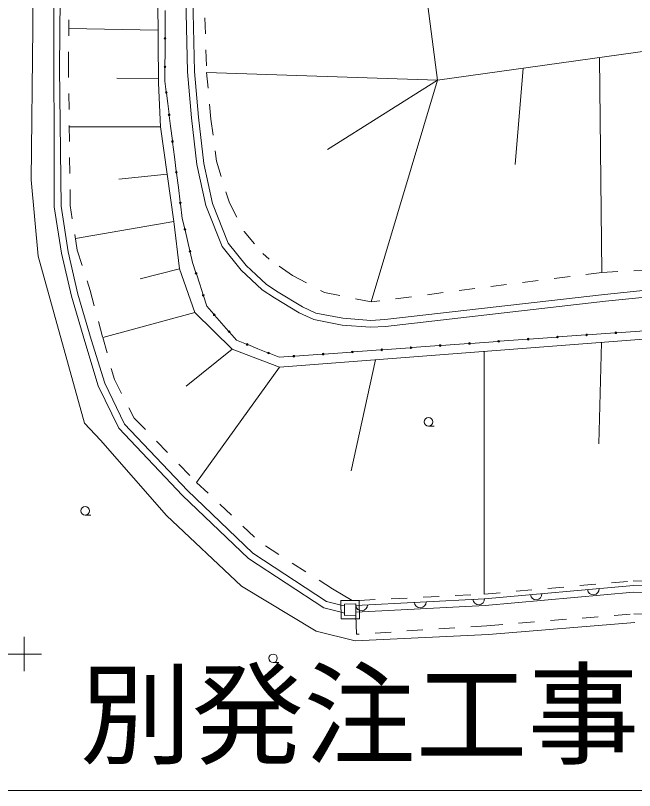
# Model space of a CAD drawing. Units: millimetres, scale not verified. Extents: x -294350 to 464306, y -228900 to 207900.
# Drawn here: x -118962 to -91852, y 50169 to 84099 of the extents above; entities that cross this region are included whole.
import ezdxf
from ezdxf.enums import TextEntityAlignment as Align

# ---------------------------------------------------------------- set-up
doc = ezdxf.new("R2010")
doc.units = ezdxf.units.MM
doc.header["$LTSCALE"] = 700
doc.linetypes.add('USER1', pattern=[2, 1, -1])
doc.linetypes.add('USER2', pattern=[3, 1.5, -1.5])
doc.layers.add('0-0', color=7, linetype='Continuous')
for name, color, linetype, lineweight in [('0-3_D-TTL-LINE', 7, 'Continuous', 13), ('0-5_S-BGD', 8, 'Continuous', 13), ('0-8_最終2案', 1, 'Continuous', 13)]:
    doc.layers.add(name, color=color, linetype=linetype, lineweight=lineweight)
doc.styles.add('ＭＳ ゴシック', font='')
doc.styles.get('ＭＳ ゴシック').set_extended_font_data('MS Gothic')

# ---------------------------------------------------------------- blocks, each defined once
blk = doc.blocks.new('広葉樹林_21')
at = {"layer": '0-5_S-BGD'}
blk.add_line((55233025491, -88824988849), (55233200491, -88824988849), dxfattribs=at)
blk.add_circle((55233025491, -88824857599), 131250, dxfattribs=at)
blk = doc.blocks.new('広葉樹林_22')
at = {"layer": '0-5_S-BGD'}
blk.add_line((55238785444, -88829510102), (55238960444, -88829510102), dxfattribs=at)
blk.add_circle((55238785444, -88829378852), 131250, dxfattribs=at)
blk = doc.blocks.new('広葉樹林_23')
at = {"layer": '0-5_S-BGD'}
blk.add_line((55243554438, -88822263710), (55243729438, -88822263710), dxfattribs=at)
blk.add_circle((55243554438, -88822132460), 131250, dxfattribs=at)

msp = doc.modelspace()

# ---------------------------------------------------------------- linework, layer by layer
at = {"layer": '0-3_D-TTL-LINE'}
for p, q in [((-118576.5, 56894.8), (-118576.5, 55394.8)), ((-119326.5, 56144.8), (-117826.5, 56144.8))]:
    msp.add_line(p, q, dxfattribs=at)
at = {"layer": '0-5_S-BGD'}
for p, q in [((-112801.6, 91242.8), (-112696.6, 81134.8)), ((-111595.9, 89644.4), (-111428.3, 81626.3)), ((-111295.6, 89630.8), (-111128.6, 81642.8)), ((-100479.6, 81267.8), (-101480.6, 88973.8)), ((-117286.6, 87832), (-117264.5, 75723.9)), ((-116986.6, 87830.8), (-117039.6, 81801.8)), ((-118216.6, 87163.8), (-118205.6, 83557.8)), ((-112407.7, 84311.7), (-112409.6, 83722)), ((-118270.6, 76897.8), (-118205.6, 83557.8)), ((-112720.7, 83454.8), (-116624.4, 83523.3)), ((-112411.5, 83132.4), (-112409.6, 83722)), ((-86304.6, 83239.8), (-100479.6, 81267.8)), ((-112411.7, 83061.6), (-112413.6, 82471.9)), ((-112415.5, 81882.2), (-112413.6, 82471.9)), ((-93392.1, 82253.8), (-93286.6, 72848.8)), ((-116964.6, 75747.8), (-117039.6, 81801.8)), ((-112415.7, 81811.5), (-112417.6, 81221.8)), ((-96723, 81790.4), (-97082.9, 77580.6)), ((-111428.3, 81626.3), (-111248.1, 79615.5)), ((-111128.6, 81642.8), (-110949.6, 79645.8)), ((-100479.6, 81267.8), (-110594.6, 81607.8)), ((-112698.5, 81319.4), (-114530, 81351.6)), ((-112696.6, 81134.8), (-112607.6, 79217.8)), ((-112360, 80759.3), (-112417.6, 81221.8)), ((-100479.6, 81267.8), (-105298.2, 78227.2)), ((-100479.6, 81267.8), (-103386.6, 71562.8)), ((-112353.1, 80703.8), (-112295.6, 80241.3)), ((-112238, 79778.8), (-112295.6, 80241.3)), ((-112231.1, 79723.3), (-112173.6, 79260.8)), ((-111248.1, 79615.5), (-111016, 77574)), ((-110949.6, 79645.8), (-110719.6, 77622.8)), ((-112607.6, 79217.8), (-116607.7, 79231.9)), ((-112607.6, 79217.8), (-112029.6, 75074.8)), ((-112092.4, 78624.9), (-112173.6, 79260.8)), ((-112082.7, 78548.6), (-112001.6, 77912.8)), ((-111920.4, 77276.9), (-112001.6, 77912.8)), ((-111016, 77574), (-110627.5, 75781.8)), ((-110719.6, 77622.8), (-110339.6, 75869.8)), ((-112318.6, 77146.3), (-114432.1, 76934.6)), ((-111910.7, 77200.6), (-111829.6, 76564.8)), ((-118270.6, 76897.8), (-117975.6, 73566.8)), ((-111748.4, 75928.9), (-111829.6, 76564.8)), ((-117264.5, 75723.9), (-116944.3, 73700.9)), ((-116964.6, 75747.8), (-116649.6, 73757.8)), ((-111738.7, 75852.6), (-111657.6, 75216.8)), ((-110627.5, 75781.8), (-109909.8, 73985.6)), ((-110339.6, 75869.8), (-109647.6, 74137.8)), ((-112029.6, 75074.8), (-116336.8, 74340.2)), ((-112029.6, 75074.8), (-111782.6, 73011.8)), ((-111551, 74762.3), (-111657.6, 75216.8)), ((-111538.2, 74707.8), (-111431.6, 74253.3)), ((-111325, 73798.8), (-111431.6, 74253.3)), ((-109909.8, 73985.6), (-109082.5, 72944.3)), ((-109647.6, 74137.8), (-108862.6, 73149.8)), ((-116515, 71818), (-116944.3, 73700.9)), ((-116224.6, 71893.8), (-116649.6, 73757.8)), ((-111312.2, 73744.3), (-111205.6, 73289.8)), ((-115935.6, 66245.8), (-117975.6, 73566.8)), ((-111059.1, 72836.7), (-111205.6, 73289.8)), ((-111782.6, 73011.8), (-113500.7, 72575.5)), ((-111782.6, 73011.8), (-111105.6, 71100.8)), ((-108423.6, 72749.8), (-108862.6, 73149.8)), ((-111041.5, 72782.4), (-110895.1, 72329.3)), ((-108628, 72530.2), (-109082.5, 72944.3)), ((-107974.6, 72322.8), (-108423.6, 72749.8)), ((-110748.6, 71876.2), (-110895.1, 72329.3)), ((-108161.9, 72087), (-108628, 72530.2)), ((-107974.6, 72322.8), (-107464.6, 71986.8)), ((-93127.5, 71587.8), (-84847.1, 72445)), ((-108161.9, 72087), (-107624.1, 71732.6)), ((-107464.6, 71986.8), (-106391.6, 71345.8)), ((-116515, 71818), (-115930.9, 69833.5)), ((-116224.6, 71893.8), (-115643.6, 69919.8)), ((-110731, 71821.9), (-110584.6, 71368.8)), ((-107624.1, 71732.6), (-106532.6, 71080.6)), ((-102779.6, 70786.8), (-93160, 71886)), ((-110277.5, 71019.3), (-110584.6, 71368.8)), ((-106391.6, 71345.8), (-105807.6, 71071.8)), ((-102754.2, 70487.8), (-93127.5, 71587.8)), ((-111105.6, 71100.8), (-115139.6, 69997.8)), ((-111105.6, 71100.8), (-109477.6, 69483.8)), ((-110240.7, 70977.3), (-109933.6, 70627.8)), ((-106532.6, 71080.6), (-105901.2, 70784.4)), ((-105807.6, 71071.8), (-104620.6, 70841.8)), ((-109626.5, 70278.3), (-109933.6, 70627.8)), ((-105901.2, 70784.4), (-104660.3, 70543.9)), ((-104620.6, 70841.8), (-103406.6, 70751.8)), ((-102779.6, 70786.8), (-103406.6, 70751.8)), ((-109589.7, 70236.3), (-109282.6, 69886.8)), ((-104660.3, 70543.9), (-103409.3, 70451.2)), ((-102754.2, 70487.8), (-103409.3, 70451.2)), ((-92630, 70211.9), (-92025.2, 70255.9)), ((-91420.3, 70300), (-92025.2, 70255.9)), ((-115643.6, 69919.8), (-115054.6, 67999.8)), ((-89464.6, 70082.8), (-107395.6, 68702.8)), ((-96549.4, 69926.3), (-97154.3, 69882.2)), ((-96476.9, 69931.6), (-95872, 69975.7)), ((-95267.2, 70019.7), (-95872, 69975.7)), ((-95194.6, 70025), (-94589.7, 70069.1)), ((-93984.9, 70113.2), (-94589.7, 70069.1)), ((-93912.3, 70118.4), (-93307.4, 70162.5)), ((-92702.6, 70206.6), (-93307.4, 70162.5)), ((-115930.9, 69833.5), (-115334.6, 67889.7)), ((-108841.5, 69709.4), (-109282.6, 69886.8)), ((-108788.6, 69688.2), (-108347.6, 69510.8)), ((-101606, 69557.9), (-101001.2, 69601.9)), ((-100396.3, 69646), (-101001.2, 69601.9)), ((-100323.7, 69651.3), (-99718.9, 69695.4)), ((-99114, 69739.4), (-99718.9, 69695.4)), ((-99041.4, 69744.7), (-98436.6, 69788.8)), ((-97831.7, 69832.9), (-98436.6, 69788.8)), ((-97759.1, 69838.2), (-97154.3, 69882.2)), ((-93300.2, 69787.6), (-93418.1, 65349.1)), ((-109477.6, 69483.8), (-111482.5, 67863.9)), ((-109477.6, 69483.8), (-107395.6, 68702.8)), ((-107906.5, 69333.4), (-108347.6, 69510.8)), ((-107853.6, 69312.2), (-107412.6, 69134.8)), ((-106735.1, 69184.2), (-106130.3, 69228.2)), ((-105525.4, 69272.3), (-106130.3, 69228.2)), ((-105452.9, 69277.6), (-104848, 69321.7)), ((-104243.2, 69365.7), (-104848, 69321.7)), ((-104170.6, 69371), (-103565.7, 69415.1)), ((-102960.9, 69459.2), (-103565.7, 69415.1)), ((-102888.3, 69464.4), (-102283.4, 69508.5)), ((-101678.6, 69552.6), (-102283.4, 69508.5)), ((-98430.1, 69392.8), (-98433.3, 58767)), ((-106807.7, 69178.9), (-107412.6, 69134.8)), ((-103197.7, 69025.9), (-104257.7, 64170)), ((-107395.6, 68702.8), (-111037.6, 63659.8)), ((-115334.6, 67889.7), (-114432.3, 66028.1)), ((-115054.6, 67999.8), (-114182.6, 66200.8)), ((-115935.6, 66245.8), (-115237.6, 65509.8)), ((-114182.6, 66200.8), (-111428.6, 63295.8)), ((-114432.3, 66028.1), (-111641.1, 63083.9)), ((-115237.6, 65509.8), (-112354.6, 62210.8)), ((-108566.6, 60564.8), (-111428.6, 63295.8)), ((-108754.1, 60329), (-111641.1, 63083.9)), ((-112354.6, 62210.8), (-109065.6, 59116.8)), ((-108566.6, 60564.8), (-105340.6, 58443.8)), ((-108754.1, 60329), (-105462.5, 58164.9)), ((-109065.6, 59116.8), (-105788.6, 57147.8)), ((-104706.1, 58286.5), (-105340.6, 58443.8)), ((-104703, 57976.7), (-105462.5, 58164.9)), ((-104556.6, 58332.8), (-104056.6, 58337.8)), ((-104556.6, 58332.8), (-104551.6, 57832.8)), ((-104051.6, 57837.8), (-104056.6, 58337.8)), ((-104051.6, 57837.8), (-104551.6, 57832.8)), ((-91843.6, 57517.8), (-98249.6, 57004.8)), ((-104081.6, 56721.8), (-105788.6, 57147.8)), ((-104081.6, 56721.8), (-98249.6, 57004.8))]:
    msp.add_line(p, q, dxfattribs=at)
at = {"layer": '0-5_S-BGD', "linetype": 'USER1'}
for p, q in [((-110844.6, 89587.8), (-110594.6, 81607.8)), ((-110594.6, 81607.8), (-110400.6, 79558.8)), ((-110400.6, 79558.8), (-110153.6, 77722.8)), ((-110153.6, 77722.8), (-109595.6, 75896.8)), ((-109595.6, 75896.8), (-108943.6, 74637.8)), ((-108943.6, 74637.8), (-108133.6, 73684.8)), ((-116254.5, 73820.3), (-115689.6, 72061.8)), ((-108133.6, 73684.8), (-107854.6, 73425.8)), ((-106835.6, 72722.8), (-107854.6, 73425.8)), ((-93286.6, 72848.8), (-86450.6, 73190.8)), ((-106835.6, 72722.8), (-105435.6, 71969.8)), ((-93286.6, 72848.8), (-103386.6, 71562.8)), ((-115689.6, 72061.8), (-115139.6, 69997.8)), ((-103386.6, 71562.8), (-105435.6, 71969.8)), ((-115139.6, 69997.8), (-114631.6, 68169.8)), ((-114631.6, 68169.8), (-113762.6, 66470.8)), ((-113762.6, 66470.8), (-111037.6, 63659.8)), ((-111037.6, 63659.8), (-108243.6, 61030.8)), ((-105075.6, 58991.8), (-108243.6, 61030.8)), ((-98433.3, 58767), (-91906.9, 59347.2)), ((-91906.9, 59347.2), (-89933.4, 59299.3)), ((-103908.1, 58489.3), (-98433.3, 58767)), ((-98323.6, 57378.8), (-91888.6, 57904.8)), ((-91888.6, 57904.8), (-89997.6, 57860.8)), ((-98323.6, 57378.8), (-104034.6, 57008.8))]:
    msp.add_line(p, q, dxfattribs=at)
at = {"layer": '0-5_S-BGD', "linetype": 'USER2'}
for p, q in [((-105075.6, 58991.8), (-104213.7, 58486.2)), ((-104708.1, 58481.3), (-103908.1, 58489.3)), ((-104708.1, 58481.3), (-104700.1, 57681.3)), ((-103900.1, 57689.3), (-103908.1, 58489.3)), ((-104555.7, 58249.3), (-104706.1, 58286.5)), ((-104552.6, 57939.4), (-104703, 57976.7)), ((-103900.1, 57689.3), (-104700.1, 57681.3)), ((-104034.6, 57008.8), (-104051.6, 57837.8))]:
    msp.add_line(p, q, dxfattribs=at)
at = {"layer": '0-5_S-BGD', "linetype": 'USER1'}
msp.add_lwpolyline([(-116254.5, 73820.3), (-116565, 75781.7), (-116639.6, 81802.5), (-116586.6, 87827.1), (-116547.7, 91802), (-116213.7, 95770.3), (-115481.5, 99706), (-114045.1, 105502.2), (-112859.9, 109313.9), (-112102.3, 111151), (-111171.2, 112897.5), (-110110.7, 114511.9), (-108967.1, 116138.3), (-107796.2, 117751.7), (-106607.8, 119322.9), (-102859.2, 123935.2), (-101527.6, 125331.9), (-99933.4, 126430.9), (-96504, 128392.6)], dxfattribs=at)
at = {"layer": '0-5_S-BGD'}
for points in [[(-93160, 71886), (-84866, 72744.6), (-82673, 72795), (-81097.2, 71489.6), (-81024.9, 71475.3)], [(-81781, 57526.8), (-83131.3, 58147.2), (-83873.3, 58325.3), (-87150.8, 58796.6), (-89946.7, 59099.6), (-91900.4, 59147), (-98419.2, 58567.4), (-104055.9, 58269.9)], [(-81991, 57293.1), (-83229.9, 57862.4), (-83929.8, 58030.3), (-87188.3, 58499), (-89966.5, 58800), (-91890.7, 58846.6), (-98398, 58268.1), (-104052.9, 57969.6)]]:
    msp.add_lwpolyline(points, dxfattribs=at)
for centre, radius in [((-112411.6, 83097), 37.5), ((-112411.6, 83097), 24.8), ((-112411.6, 83097), 12.2), ((-112415.6, 81846.9), 37.5), ((-112415.6, 81846.9), 24.8), ((-112415.6, 81846.9), 12.2), ((-112356.6, 80731.5), 37.5), ((-112356.6, 80731.5), 24.8), ((-112356.6, 80731.5), 12.2), ((-112234.6, 79751), 37.5), ((-112234.6, 79751), 24.8), ((-112234.6, 79751), 12.2), ((-112087.6, 78586.8), 37.5), ((-112087.6, 78586.8), 24.8), ((-112087.6, 78586.8), 12.2), ((-111915.6, 77238.8), 37.5), ((-111915.6, 77238.8), 24.8), ((-111915.6, 77238.8), 12.2), ((-111743.6, 75890.8), 37.5), ((-111743.6, 75890.8), 24.8), ((-111743.6, 75890.8), 12.2), ((-111544.6, 74735), 37.5), ((-111544.6, 74735), 24.8), ((-111544.6, 74735), 12.2), ((-111318.6, 73771.5), 37.5), ((-111318.6, 73771.5), 24.8), ((-111318.6, 73771.5), 12.2), ((-111050.3, 72809.5), 37.5), ((-111050.3, 72809.5), 24.8), ((-111050.3, 72809.5), 12.2), ((-110739.8, 71849), 37.5), ((-110739.8, 71849), 24.8), ((-110739.8, 71849), 12.2), ((-110259.1, 70998.3), 37.5), ((-110259.1, 70998.3), 24.8), ((-110259.1, 70998.3), 12.2), ((-109608.1, 70257.3), 37.5), ((-109608.1, 70257.3), 24.8), ((-109608.1, 70257.3), 12.2), ((-92666.3, 70209.2), 37.5), ((-96513.2, 69928.9), 37.5), ((-96513.2, 69928.9), 24.8), ((-96513.2, 69928.9), 12.2), ((-95230.9, 70022.4), 37.5), ((-95230.9, 70022.4), 24.8), ((-95230.9, 70022.4), 12.2), ((-93948.6, 70115.8), 37.5), ((-93948.6, 70115.8), 24.8), ((-93948.6, 70115.8), 12.2), ((-92666.3, 70209.2), 24.8), ((-92666.3, 70209.2), 12.2), ((-108815.1, 69698.8), 37.5), ((-108815.1, 69698.8), 24.8), ((-108815.1, 69698.8), 12.2), ((-101642.3, 69555.2), 37.5), ((-101642.3, 69555.2), 24.8), ((-101642.3, 69555.2), 12.2), ((-100360, 69648.7), 37.5), ((-100360, 69648.7), 24.8), ((-100360, 69648.7), 12.2), ((-99077.7, 69742.1), 37.5), ((-99077.7, 69742.1), 24.8), ((-99077.7, 69742.1), 12.2), ((-97795.4, 69835.5), 37.5), ((-97795.4, 69835.5), 24.8), ((-97795.4, 69835.5), 12.2), ((-107880.1, 69322.8), 37.5), ((-107880.1, 69322.8), 24.8), ((-107880.1, 69322.8), 12.2), ((-106771.4, 69181.5), 37.5), ((-105489.2, 69274.9), 37.5), ((-105489.2, 69274.9), 24.8), ((-105489.2, 69274.9), 12.2), ((-104206.9, 69368.4), 37.5), ((-104206.9, 69368.4), 24.8), ((-104206.9, 69368.4), 12.2), ((-102924.6, 69461.8), 37.5), ((-102924.6, 69461.8), 24.8), ((-102924.6, 69461.8), 12.2), ((-106771.4, 69181.5), 24.8), ((-106771.4, 69181.5), 12.2)]:
    msp.add_circle(centre, radius, dxfattribs=at)
for centre, radius, start, end in [((-96162.8, 58769.8), 251.7, 185.47081, 4.68958), ((-93655.6, 58992.6), 251.7, 185.47081, 4.68958), ((-101237.9, 58425.3), 256.7, 184.50845, 1.53554), ((-98675.7, 58560.6), 256.7, 184.50845, 1.53554), ((-103800, 58290), 256.7, 184.50845, 1.53554)]:
    msp.add_arc(centre, radius, start, end, dxfattribs=at)
at = {"layer": '0-8_最終2案', "color": 7}
msp.add_line((-146849.5, 50168.9), (-58476.4, 50168.9), dxfattribs=at)

# ---------------------------------------------------------------- block references
at = {"layer": '0-0', "xscale": 0.001428571, "yscale": 0.001428571}
for name in ['広葉樹林_23', '広葉樹林_21', '広葉樹林_22']:
    msp.add_blockref(name, (-79020209.6, 126955030.8), dxfattribs=at)

# ---------------------------------------------------------------- texts
at = {"layer": '0-8_最終2案', "color": 7, "style": 'ＭＳ ゴシック'}
msp.add_text('駐車場整備\u3000別発注工事', height=3592, dxfattribs=at).set_placement((-145534.3, 50626), align=Align.BOTTOM_LEFT)

doc.saveas('drawing.dxf')
